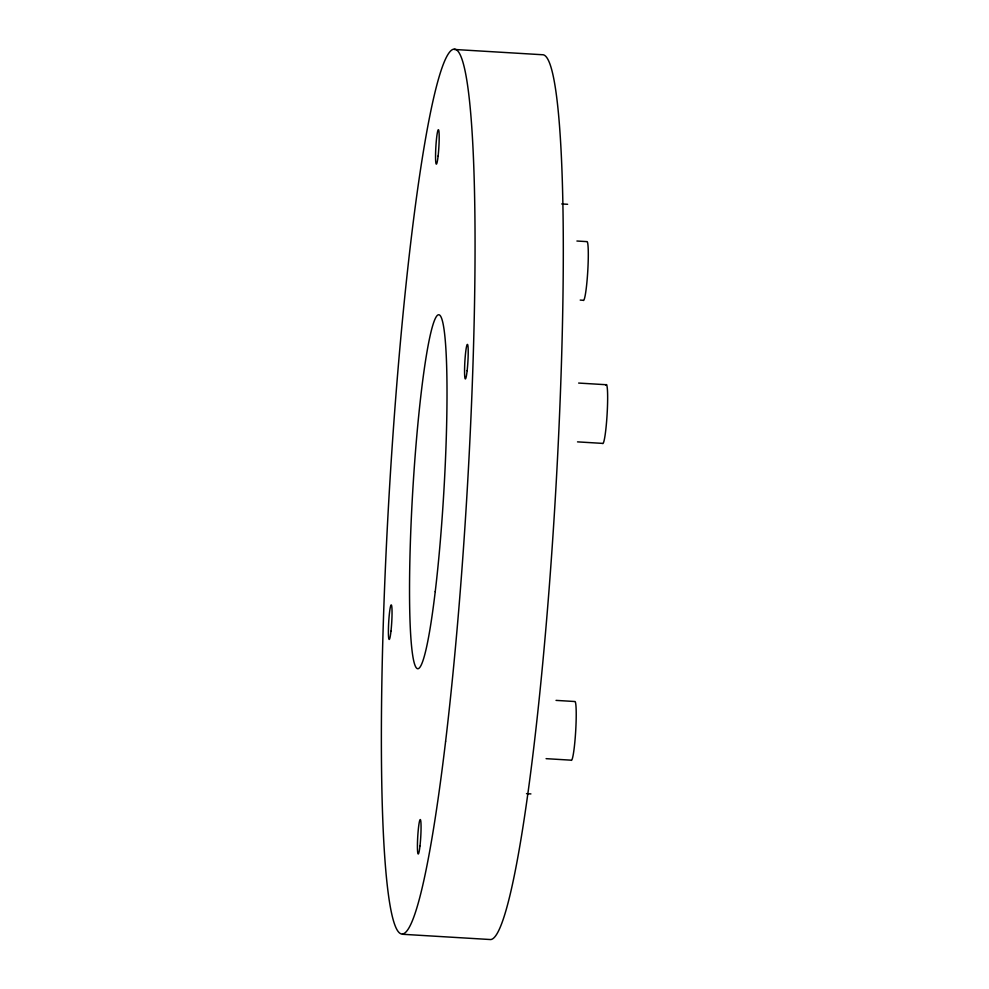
<?xml version="1.0" encoding="UTF-8"?>
<svg xmlns="http://www.w3.org/2000/svg" width="989" height="989" viewBox="0 0 989 989"><rect width="100%" height="100%" fill="white"/><g stroke="black" fill="none" stroke-linecap="round" stroke-linejoin="round"><path stroke-width="1.48" d="M454.149 49.45L542.306 54.729A443.233 38.843 -86.6 0 1 555.682 491.817A443.233 38.843 -86.6 0 1 490.606 939.55L402.461 934.271M561.74 203.944L567.624 204.29M576.921 241.019L587.206 241.637A29.546 2.584 -86.6 0 1 587.565 274.188A29.546 2.584 -86.6 0 1 583.151 300.273L580.209 300.087M578.639 383.064L606.554 384.746M577.527 441.873L602.499 443.381A29.546 2.584 -86.6 0 0 607.197 412.673A29.546 2.584 -86.6 0 0 605.713 385.178M556.028 700.385L575.128 701.535A29.546 2.584 -86.6 0 1 575.487 734.085A29.546 2.584 -86.6 0 1 571.073 760.17L546.089 758.662M526.507 793.66L530.908 793.92M467.142 370.665A17.233 1.508 -86.6 0 0 467.463 344.395A17.233 1.508 -86.6 0 0 464.57 369.725A17.233 1.508 -86.6 0 0 467.142 370.665M419.991 845.855A17.233 1.508 -86.6 0 0 420.325 819.584A17.233 1.508 -86.6 0 0 417.432 844.915A17.233 1.508 -86.6 0 0 419.991 845.855M390.976 631.192A17.233 1.508 -86.6 0 0 391.298 604.922A17.233 1.508 -86.6 0 0 388.405 630.253A17.233 1.508 -86.6 0 0 390.976 631.192M438.115 156.002A17.233 1.508 -86.6 0 0 438.436 129.732A17.233 1.508 -86.6 0 0 435.556 155.063A17.233 1.508 -86.6 0 0 438.115 156.002M445.619 741.256A443.233 38.843 -86.6 0 0 457.474 50.674A443.233 38.843 -86.6 0 0 381.841 683.646A443.233 38.843 -86.6 0 0 445.619 741.256M435.234 591.62A177.291 15.54 -86.6 0 0 439.969 315.38A177.291 15.54 -86.6 0 0 409.718 568.576A177.291 15.54 -86.6 0 0 435.234 591.62"/></g></svg>
